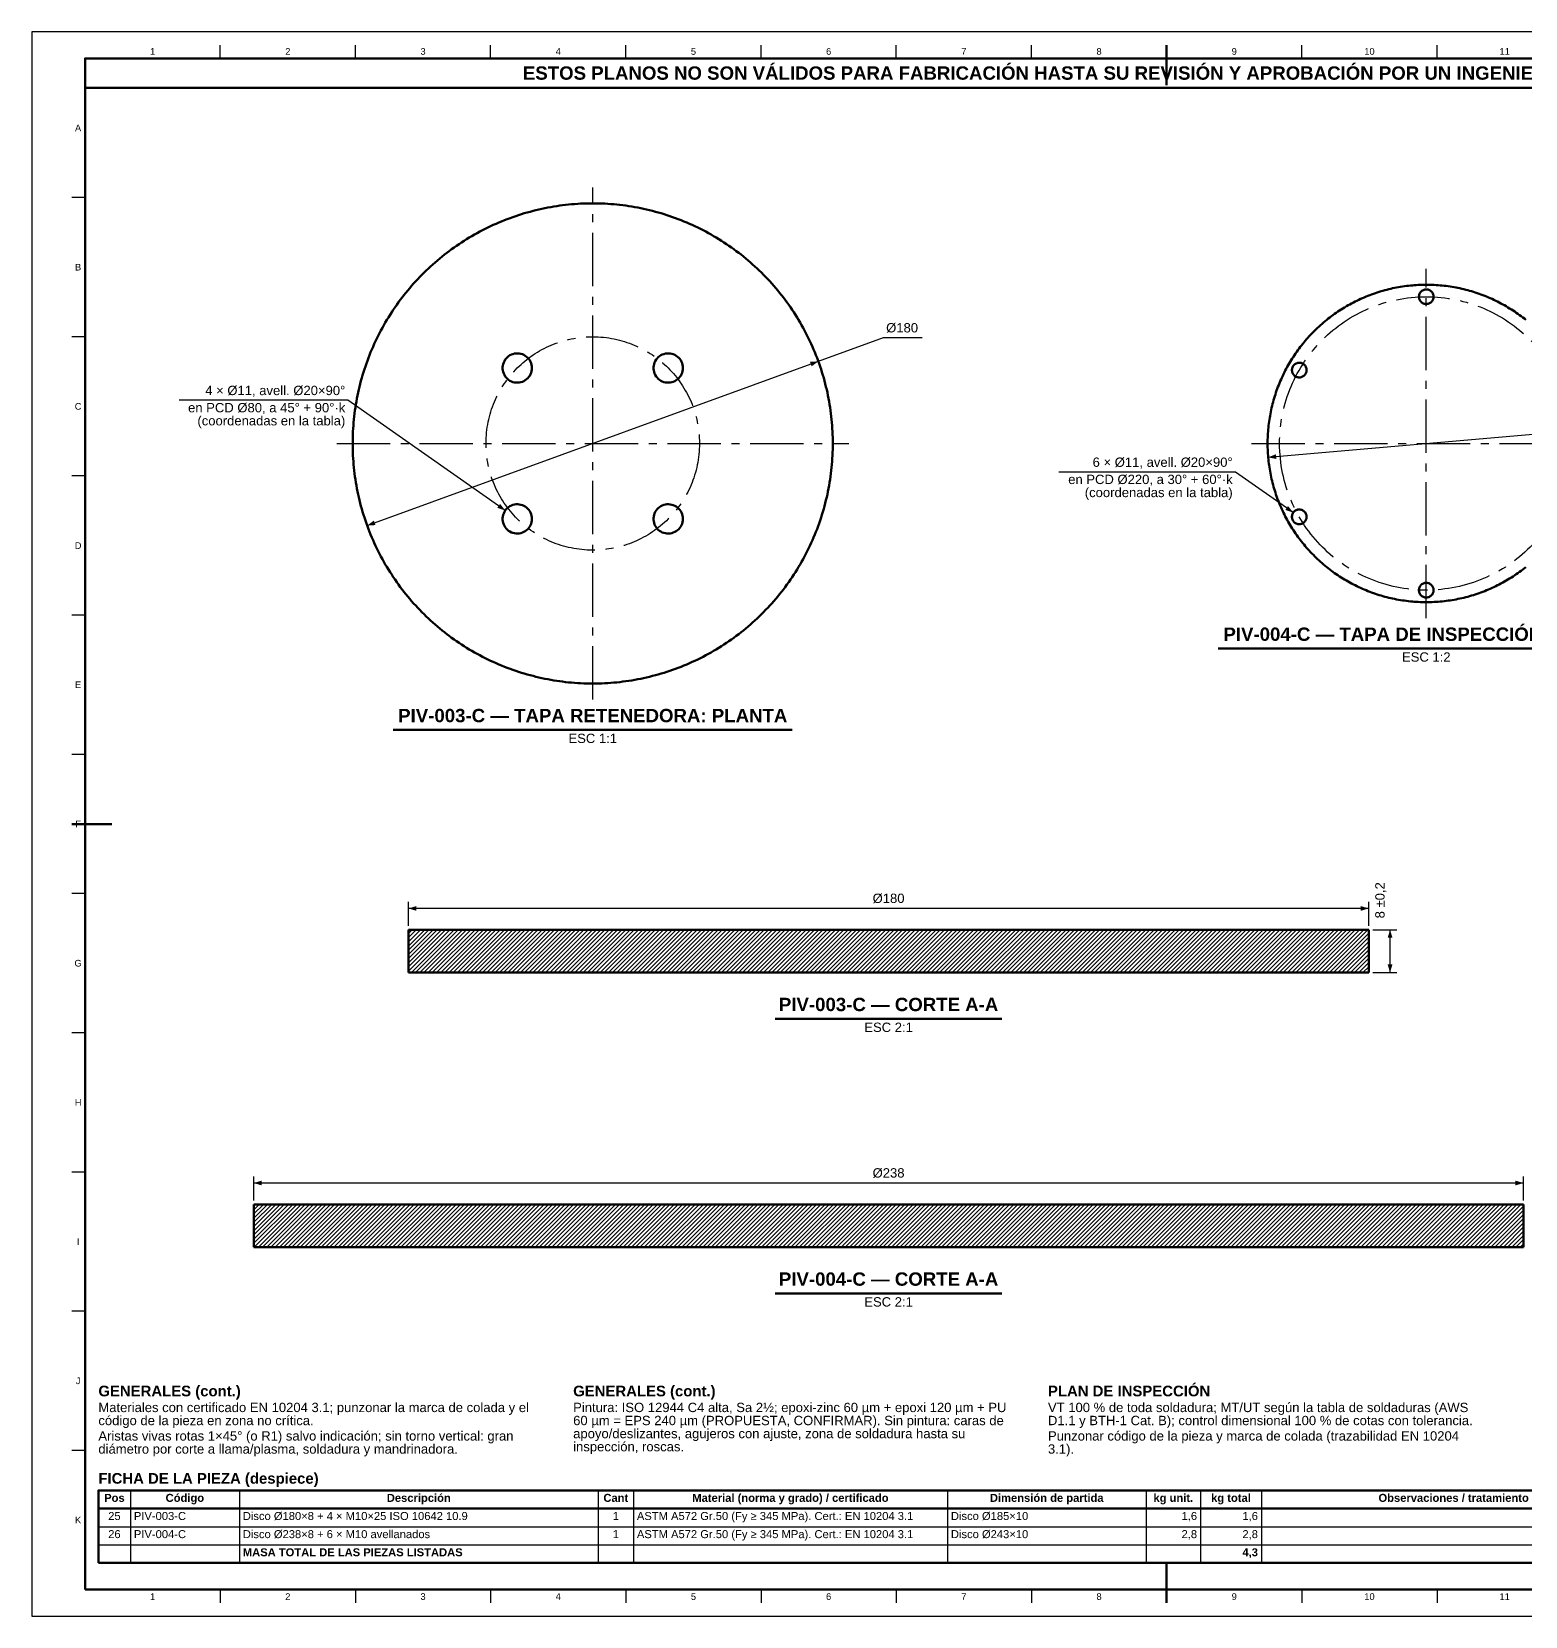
# Model space of a CAD drawing. Header units: millimetres. Extents: x 0 to 841, y 0 to 594.
# Drawn here: x 0 to 560, y 0 to 594 of the extents above; entities that cross this region are included whole.
import ezdxf
from ezdxf.enums import TextEntityAlignment as Align

# ---------------------------------------------------------------- set-up
doc = ezdxf.new("R2010")
doc.units = ezdxf.units.MM
doc.linetypes.add('EJE', pattern=[31, 20, -4, 3, -4])
for name, color, linetype, lineweight in [('ACH', 7, 'CONTINUOUS', 13), ('COTA', 7, 'CONTINUOUS', 25), ('EJE', 7, 'EJE', 25), ('FINA', 7, 'CONTINUOUS', 25), ('MARCO', 7, 'CONTINUOUS', 70), ('TXT', 7, 'CONTINUOUS', 25), ('VIS', 7, 'CONTINUOUS', 50)]:
    doc.layers.add(name, color=color, linetype=linetype, lineweight=lineweight)
doc.styles.add('STD', font='LiberationSans-Regular.ttf')
doc.styles.add('STDB', font='LiberationSans-Bold.ttf')

msp = doc.modelspace()

# ---------------------------------------------------------------- hatches: boundary and pattern name
at = {"layer": 'ACH'}
h = msp.add_hatch(dxfattribs=at)
h.set_pattern_fill('ANSI31', scale=0.35)
h.paths.add_polyline_path([(501.25, 257.35), (501.25, 241.35), (141.25, 241.35), (141.25, 257.35)])
h = msp.add_hatch(dxfattribs=at)
h.set_pattern_fill('ANSI31', scale=0.35)
h.paths.add_polyline_path([(559.25, 154.42), (559.25, 138.42), (83.25, 138.42), (83.25, 154.42)])

# ---------------------------------------------------------------- linework, layer by layer
at = {"layer": 'COTA'}
for p, q in [((125.76, 408.87), (319.34, 479.32)), ((319.34, 479.32), (333.79, 479.32)), ((118.57, 455.82), (55.24, 455.82)), ((177.55, 414.52), (118.57, 455.82)), ((463.56, 434.46), (608.01, 447.1)), ((451.25, 428.93), (385.08, 428.93)), ((472.95, 413.73), (451.25, 428.93)), ((141.25, 258.85), (141.25, 267.85)), ((501.25, 258.85), (501.25, 267.85)), ((501.25, 265.35), (141.25, 265.35)), ((502.75, 257.35), (511.75, 257.35)), ((509.25, 241.35), (509.25, 257.35)), ((502.75, 241.35), (511.75, 241.35)), ((83.25, 155.92), (83.25, 164.92)), ((559.25, 162.42), (83.25, 162.42)), ((559.25, 155.92), (559.25, 164.92))]:
    msp.add_line(p, q, dxfattribs=at)
for points in [[(294.91, 470.43), (291.78, 470.25), (292.4, 468.56)], [(463.56, 434.46), (466.63, 433.83), (466.47, 435.62)], [(177.55, 414.52), (175.61, 416.98), (174.57, 415.5)], [(472.95, 413.73), (471.01, 416.19), (469.98, 414.71)], [(125.76, 408.87), (128.89, 409.05), (128.28, 410.74)], [(141.25, 265.35), (144.25, 264.45), (144.25, 266.25)], [(501.25, 265.35), (498.25, 266.25), (498.25, 264.45)], [(509.25, 257.35), (508.35, 254.35), (510.15, 254.35)], [(509.25, 241.35), (510.15, 244.35), (508.35, 244.35)], [(83.25, 162.42), (86.25, 161.52), (86.25, 163.32)], [(559.25, 162.42), (556.25, 163.32), (556.25, 161.52)]]:
    msp.add_solid(points, dxfattribs=at)
at = {"layer": 'EJE'}
for p, q in [((210.34, 343.65), (210.34, 535.65)), ((522.84, 374.15), (522.84, 505.15)), ((114.34, 439.65), (306.34, 439.65)), ((457.34, 439.65), (588.34, 439.65))]:
    msp.add_line(p, q, dxfattribs=at)
for centre, radius in [((522.84, 439.65), 55), ((210.34, 439.65), 40)]:
    msp.add_circle(centre, radius, dxfattribs=at)
at = {"layer": 'FINA'}
for p, q in [((70.69, 584), (70.69, 589)), ((121.38, 584), (121.38, 589)), ((172.06, 584), (172.06, 589)), ((222.75, 584), (222.75, 589)), ((273.44, 584), (273.44, 589)), ((324.12, 584), (324.12, 589)), ((374.81, 584), (374.81, 589)), ((425.5, 584), (425.5, 589)), ((476.19, 584), (476.19, 589)), ((526.88, 584), (526.88, 589)), ((20, 531.82), (15, 531.82)), ((20, 479.64), (15, 479.64)), ((20, 427.45), (15, 427.45)), ((20, 375.27), (15, 375.27)), ((20, 323.09), (15, 323.09)), ((20, 270.91), (15, 270.91)), ((20, 218.73), (15, 218.73)), ((20, 166.55), (15, 166.55)), ((20, 114.36), (15, 114.36)), ((20, 62.18), (15, 62.18)), ((37.01, 47.2), (37.01, 20)), ((77.85, 47.2), (77.85, 20)), ((212.38, 47.2), (212.38, 20)), ((225.59, 47.2), (225.59, 20)), ((343.31, 47.2), (343.31, 20)), ((417.78, 47.2), (417.78, 20)), ((438.2, 47.2), (438.2, 20)), ((461.02, 47.2), (461.02, 20)), ((25, 40.4), (646, 40.4)), ((25, 33.6), (646, 33.6)), ((25, 26.8), (646, 26.8)), ((70.69, 10), (70.69, 5)), ((121.38, 10), (121.38, 5)), ((172.06, 10), (172.06, 5)), ((222.75, 10), (222.75, 5)), ((273.44, 10), (273.44, 5)), ((324.12, 10), (324.12, 5)), ((374.81, 10), (374.81, 5)), ((425.5, 10), (425.5, 5)), ((476.19, 10), (476.19, 5)), ((526.88, 10), (526.88, 5))]:
    msp.add_line(p, q, dxfattribs=at)
msp.add_lwpolyline([(0, 0), (841, 0), (841, 594), (0, 594)], close=True, dxfattribs=at)
at = {"layer": 'MARCO'}
for p, q in [((425.5, 589), (425.5, 574)), ((15, 297), (30, 297)), ((425.5, 5), (425.5, 20))]:
    msp.add_line(p, q, dxfattribs=at)
for points in [[(20, 10), (831, 10), (831, 584), (20, 584)], [(20, 573), (831, 573), (831, 584), (20, 584)]]:
    msp.add_lwpolyline(points, close=True, dxfattribs=at)
at = {"layer": 'VIS'}
for p, q in [((444.84, 362.75), (600.84, 362.75)), ((135.57, 332.25), (285.11, 332.25)), ((278.78, 223.95), (363.72, 223.95)), ((278.78, 121.02), (363.72, 121.02)), ((25, 47.2), (25, 20)), ((25, 20), (646, 20))]:
    msp.add_line(p, q, dxfattribs=at)
for points in [[(300.34, 439.65), (300.33, 440.78), (300.31, 441.91), (300.27, 443.04), (300.22, 444.17), (300.16, 445.3), (300.08, 446.43), (299.99, 447.56), (299.88, 448.68), (299.76, 449.81), (299.63, 450.93), (299.48, 452.05), (299.32, 453.17), (299.14, 454.29), (298.95, 455.4), (298.74, 456.51), (298.52, 457.62), (298.29, 458.73), (298.04, 459.83), (297.78, 460.93), (297.51, 462.03), (297.22, 463.13), (296.92, 464.22), (296.6, 465.3), (296.27, 466.38), (295.93, 467.46), (295.58, 468.53), (295.21, 469.6), (294.82, 470.67), (294.43, 471.73), (294.02, 472.78), (293.59, 473.83), (293.16, 474.87), (292.71, 475.91), (292.25, 476.94), (291.77, 477.97), (291.28, 478.99), (290.78, 480), (290.27, 481.01), (289.74, 482.01), (289.2, 483.01), (288.65, 484), (288.09, 484.98), (287.51, 485.95), (286.93, 486.92), (286.33, 487.87), (285.71, 488.83), (285.09, 489.77), (284.45, 490.7), (283.81, 491.63), (283.15, 492.55), (282.48, 493.46), (281.8, 494.36), (281.1, 495.26), (280.4, 496.14), (279.68, 497.02), (278.96, 497.88), (278.22, 498.74), (277.47, 499.59), (276.71, 500.43), (275.94, 501.26), (275.16, 502.08), (274.37, 502.89), (273.58, 503.69), (272.77, 504.48), (271.95, 505.26), (271.12, 506.03), (270.28, 506.78), (269.43, 507.53), (268.57, 508.27), (267.7, 509), (266.83, 509.71), (265.94, 510.42), (265.05, 511.11), (264.15, 511.79), (263.24, 512.46), (262.32, 513.12), (261.39, 513.77), (260.46, 514.4), (259.51, 515.03), (258.56, 515.64), (257.6, 516.24), (256.64, 516.83), (255.66, 517.4), (254.68, 517.97), (253.69, 518.52), (252.7, 519.06), (251.7, 519.58), (250.69, 520.1), (249.68, 520.6), (248.66, 521.08), (247.63, 521.56), (246.6, 522.02), (245.56, 522.47), (244.52, 522.91), (243.47, 523.33), (242.41, 523.74), (241.35, 524.14), (240.29, 524.52), (239.22, 524.89), (238.15, 525.24), (237.07, 525.59), (235.99, 525.92), (234.9, 526.23), (233.81, 526.53), (232.72, 526.82), (231.62, 527.1), (230.52, 527.36), (229.42, 527.6), (228.31, 527.84), (227.2, 528.06), (226.09, 528.26), (224.97, 528.45), (223.86, 528.63), (222.74, 528.79), (221.62, 528.94), (220.49, 529.07), (219.37, 529.2), (218.24, 529.3), (217.12, 529.39), (215.99, 529.47), (214.86, 529.54), (213.73, 529.59), (212.6, 529.62), (211.47, 529.64), (210.34, 529.65), (209.21, 529.64), (208.07, 529.62), (206.94, 529.59), (205.81, 529.54), (204.69, 529.47), (203.56, 529.39), (202.43, 529.3), (201.3, 529.2), (200.18, 529.07), (199.06, 528.94), (197.94, 528.79), (196.82, 528.63), (195.7, 528.45), (194.58, 528.26), (193.47, 528.06), (192.36, 527.84), (191.26, 527.6), (190.15, 527.36), (189.05, 527.1), (187.95, 526.82), (186.86, 526.53), (185.77, 526.23), (184.68, 525.92), (183.6, 525.59), (182.53, 525.24), (181.45, 524.89), (180.38, 524.52), (179.32, 524.14), (178.26, 523.74), (177.21, 523.33), (176.16, 522.91), (175.11, 522.47), (174.08, 522.02), (173.04, 521.56), (172.02, 521.08), (171, 520.6), (169.98, 520.1), (168.97, 519.58), (167.97, 519.06), (166.98, 518.52), (165.99, 517.97), (165.01, 517.4), (164.04, 516.83), (163.07, 516.24), (162.11, 515.64), (161.16, 515.03), (160.22, 514.4), (159.28, 513.77), (158.36, 513.12), (157.44, 512.46), (156.53, 511.79), (155.62, 511.11), (154.73, 510.42), (153.84, 509.71), (152.97, 509), (152.1, 508.27), (151.24, 507.53), (150.4, 506.78), (149.56, 506.03), (148.73, 505.26), (147.91, 504.48), (147.1, 503.69), (146.3, 502.89), (145.51, 502.08), (144.73, 501.26), (143.96, 500.43), (143.2, 499.59), (142.45, 498.74), (141.72, 497.88), (140.99, 497.02), (140.28, 496.14), (139.57, 495.26), (138.88, 494.36), (138.2, 493.46), (137.53, 492.55), (136.87, 491.63), (136.22, 490.7), (135.58, 489.77), (134.96, 488.83), (134.35, 487.87), (133.75, 486.92), (133.16, 485.95), (132.58, 484.98), (132.02, 484), (131.47, 483.01), (130.93, 482.01), (130.4, 481.01), (129.89, 480), (129.39, 478.99), (128.9, 477.97), (128.43, 476.94), (127.96, 475.91), (127.52, 474.87), (127.08, 473.83), (126.66, 472.78), (126.25, 471.73), (125.85, 470.67), (125.47, 469.6), (125.1, 468.53), (124.74, 467.46), (124.4, 466.38), (124.07, 465.3), (123.75, 464.22), (123.45, 463.13), (123.16, 462.03), (122.89, 460.93), (122.63, 459.83), (122.38, 458.73), (122.15, 457.62), (121.93, 456.51), (121.73, 455.4), (121.53, 454.29), (121.36, 453.17), (121.2, 452.05), (121.05, 450.93), (120.91, 449.81), (120.79, 448.68), (120.68, 447.56), (120.59, 446.43), (120.51, 445.3), (120.45, 444.17), (120.4, 443.04), (120.37, 441.91), (120.34, 440.78), (120.34, 439.65), (120.34, 438.52), (120.37, 437.39), (120.4, 436.26), (120.45, 435.13), (120.51, 434), (120.59, 432.87), (120.68, 431.74), (120.79, 430.62), (120.91, 429.49), (121.05, 428.37), (121.2, 427.25), (121.36, 426.13), (121.53, 425.01), (121.73, 423.9), (121.93, 422.79), (122.15, 421.68), (122.38, 420.57), (122.63, 419.47), (122.89, 418.36), (123.16, 417.27), (123.45, 416.17), (123.75, 415.08), (124.07, 414), (124.4, 412.92), (124.74, 411.84), (125.1, 410.76), (125.47, 409.7), (125.85, 408.63), (126.25, 407.57), (126.66, 406.52), (127.08, 405.47), (127.52, 404.43), (127.96, 403.39), (128.43, 402.36), (128.9, 401.33), (129.39, 400.31), (129.89, 399.3), (130.4, 398.29), (130.93, 397.29), (131.47, 396.29), (132.02, 395.3), (132.58, 394.32), (133.16, 393.35), (133.75, 392.38), (134.35, 391.43), (134.96, 390.47), (135.58, 389.53), (136.22, 388.6), (136.87, 387.67), (137.53, 386.75), (138.2, 385.84), (138.88, 384.94), (139.57, 384.04), (140.28, 383.16), (140.99, 382.28), (141.72, 381.41), (142.45, 380.56), (143.2, 379.71), (143.96, 378.87), (144.73, 378.04), (145.51, 377.22), (146.3, 376.41), (147.1, 375.61), (147.91, 374.82), (148.73, 374.04), (149.56, 373.27), (150.4, 372.52), (151.24, 371.77), (152.1, 371.03), (152.97, 370.3), (153.84, 369.59), (154.73, 368.88), (155.62, 368.19), (156.53, 367.51), (157.44, 366.84), (158.36, 366.18), (159.28, 365.53), (160.22, 364.9), (161.16, 364.27), (162.11, 363.66), (163.07, 363.06), (164.04, 362.47), (165.01, 361.9), (165.99, 361.33), (166.98, 360.78), (167.97, 360.24), (168.97, 359.72), (169.98, 359.2), (171, 358.7), (172.02, 358.22), (173.04, 357.74), (174.08, 357.28), (175.11, 356.83), (176.16, 356.39), (177.21, 355.97), (178.26, 355.56), (179.32, 355.16), (180.38, 354.78), (181.45, 354.41), (182.53, 354.05), (183.6, 353.71), (184.68, 353.38), (185.77, 353.07), (186.86, 352.77), (187.95, 352.48), (189.05, 352.2), (190.15, 351.94), (191.26, 351.7), (192.36, 351.46), (193.47, 351.24), (194.58, 351.04), (195.7, 350.85), (196.82, 350.67), (197.94, 350.51), (199.06, 350.36), (200.18, 350.22), (201.3, 350.1), (202.43, 350), (203.56, 349.91), (204.69, 349.83), (205.81, 349.76), (206.94, 349.71), (208.07, 349.68), (209.21, 349.66), (210.34, 349.65), (211.47, 349.66), (212.6, 349.68), (213.73, 349.71), (214.86, 349.76), (215.99, 349.83), (217.12, 349.91), (218.24, 350), (219.37, 350.1), (220.49, 350.22), (221.62, 350.36), (222.74, 350.51), (223.86, 350.67), (224.97, 350.85), (226.09, 351.04), (227.2, 351.24), (228.31, 351.46), (229.42, 351.7), (230.52, 351.94), (231.62, 352.2), (232.72, 352.48), (233.81, 352.77), (234.9, 353.07), (235.99, 353.38), (237.07, 353.71), (238.15, 354.05), (239.22, 354.41), (240.29, 354.78), (241.35, 355.16), (242.41, 355.56), (243.47, 355.97), (244.52, 356.39), (245.56, 356.83), (246.6, 357.28), (247.63, 357.74), (248.66, 358.22), (249.68, 358.7), (250.69, 359.2), (251.7, 359.72), (252.7, 360.24), (253.69, 360.78), (254.68, 361.33), (255.66, 361.9), (256.64, 362.47), (257.6, 363.06), (258.56, 363.66), (259.51, 364.27), (260.46, 364.9), (261.39, 365.53), (262.32, 366.18), (263.24, 366.84), (264.15, 367.51), (265.05, 368.19), (265.94, 368.88), (266.83, 369.59), (267.7, 370.3), (268.57, 371.03), (269.43, 371.77), (270.28, 372.52), (271.12, 373.27), (271.95, 374.04), (272.77, 374.82), (273.58, 375.61), (274.37, 376.41), (275.16, 377.22), (275.94, 378.04), (276.71, 378.87), (277.47, 379.71), (278.22, 380.56), (278.96, 381.41), (279.68, 382.28), (280.4, 383.16), (281.1, 384.04), (281.8, 384.94), (282.48, 385.84), (283.15, 386.75), (283.81, 387.67), (284.45, 388.6), (285.09, 389.53), (285.71, 390.47), (286.33, 391.43), (286.93, 392.38), (287.51, 393.35), (288.09, 394.32), (288.65, 395.3), (289.2, 396.29), (289.74, 397.29), (290.27, 398.29), (290.78, 399.3), (291.28, 400.31), (291.77, 401.33), (292.25, 402.36), (292.71, 403.39), (293.16, 404.43), (293.59, 405.47), (294.02, 406.52), (294.43, 407.57), (294.82, 408.63), (295.21, 409.7), (295.58, 410.76), (295.93, 411.84), (296.27, 412.92), (296.6, 414), (296.92, 415.08), (297.22, 416.17), (297.51, 417.27), (297.78, 418.36), (298.04, 419.47), (298.29, 420.57), (298.52, 421.68), (298.74, 422.79), (298.95, 423.9), (299.14, 425.01), (299.32, 426.13), (299.48, 427.25), (299.63, 428.37), (299.76, 429.49), (299.88, 430.62), (299.99, 431.74), (300.08, 432.87), (300.16, 434), (300.22, 435.13), (300.27, 436.26), (300.31, 437.39), (300.33, 438.52), (300.34, 439.65)], [(560.18, 485.97), (559.6, 486.43), (559.01, 486.89), (558.41, 487.34), (557.81, 487.79), (557.2, 488.22), (556.59, 488.65), (555.97, 489.07), (555.35, 489.48), (554.72, 489.89), (554.08, 490.28), (553.45, 490.67), (552.8, 491.05), (552.15, 491.43), (551.5, 491.79), (550.84, 492.15), (550.18, 492.49), (549.52, 492.83), (548.85, 493.16), (548.17, 493.49), (547.49, 493.8), (546.81, 494.11), (546.12, 494.4), (545.43, 494.69), (544.74, 494.97), (544.04, 495.24), (543.34, 495.5), (542.64, 495.76), (541.93, 496), (541.22, 496.24), (540.51, 496.46), (539.8, 496.68), (539.08, 496.89), (538.36, 497.09), (537.63, 497.28), (536.91, 497.46), (536.18, 497.63), (535.45, 497.8), (534.72, 497.95), (533.99, 498.1), (533.25, 498.23), (532.51, 498.36), (531.78, 498.47), (531.04, 498.58), (530.29, 498.68), (529.55, 498.77), (528.81, 498.85), (528.06, 498.92), (527.32, 498.98), (526.57, 499.03), (525.83, 499.07), (525.08, 499.11), (524.33, 499.13), (523.58, 499.15), (522.84, 499.15), (522.09, 499.15), (521.34, 499.13), (520.59, 499.11), (519.85, 499.07), (519.1, 499.03), (518.35, 498.98), (517.61, 498.92), (516.87, 498.85), (516.12, 498.77), (515.38, 498.68), (514.64, 498.58), (513.9, 498.47), (513.16, 498.36), (512.42, 498.23), (511.69, 498.1), (510.95, 497.95), (510.22, 497.8), (509.49, 497.63), (508.76, 497.46), (508.04, 497.28), (507.32, 497.09), (506.6, 496.89), (505.88, 496.68), (505.16, 496.46), (504.45, 496.24), (503.74, 496), (503.03, 495.76), (502.33, 495.5), (501.63, 495.24), (500.93, 494.97), (500.24, 494.69), (499.55, 494.4), (498.86, 494.11), (498.18, 493.8), (497.5, 493.49), (496.83, 493.16), (496.16, 492.83), (495.49, 492.49), (494.83, 492.15), (494.17, 491.79), (493.52, 491.43), (492.87, 491.05), (492.23, 490.67), (491.59, 490.28), (490.95, 489.89), (490.33, 489.48), (489.7, 489.07), (489.08, 488.65), (488.47, 488.22), (487.86, 487.79), (487.26, 487.34), (486.66, 486.89), (486.07, 486.43), (485.49, 485.97), (484.91, 485.5), (484.34, 485.02), (483.77, 484.53), (483.21, 484.03), (482.65, 483.53), (482.11, 483.02), (481.56, 482.51), (481.03, 481.99), (480.5, 481.46), (479.98, 480.92), (479.46, 480.38), (478.95, 479.83), (478.45, 479.28), (477.96, 478.72), (477.47, 478.15), (476.99, 477.58), (476.52, 477), (476.05, 476.41), (475.59, 475.82), (475.14, 475.23), (474.7, 474.62), (474.26, 474.02), (473.84, 473.4), (473.42, 472.78), (473, 472.16), (472.6, 471.53), (472.2, 470.9), (471.81, 470.26), (471.43, 469.62), (471.06, 468.97), (470.7, 468.31), (470.34, 467.66), (469.99, 466.99), (469.65, 466.33), (469.32, 465.66), (469, 464.98), (468.69, 464.31), (468.38, 463.62), (468.08, 462.94), (467.79, 462.25), (467.51, 461.55), (467.24, 460.86), (466.98, 460.16), (466.73, 459.45), (466.48, 458.75), (466.25, 458.04), (466.02, 457.32), (465.8, 456.61), (465.6, 455.89), (465.4, 455.17), (465.21, 454.45), (465.02, 453.72), (464.85, 452.99), (464.69, 452.26), (464.54, 451.53), (464.39, 450.8), (464.26, 450.06), (464.13, 449.33), (464.01, 448.59), (463.9, 447.85), (463.81, 447.11), (463.72, 446.36), (463.64, 445.62), (463.57, 444.88), (463.51, 444.13), (463.45, 443.39), (463.41, 442.64), (463.38, 441.89), (463.36, 441.15), (463.34, 440.4), (463.34, 439.65), (463.34, 438.9), (463.36, 438.15), (463.38, 437.41), (463.41, 436.66), (463.45, 435.91), (463.51, 435.17), (463.57, 434.42), (463.64, 433.68), (463.72, 432.93), (463.81, 432.19), (463.9, 431.45), (464.01, 430.71), (464.13, 429.97), (464.26, 429.24), (464.39, 428.5), (464.54, 427.77), (464.69, 427.04), (464.85, 426.31), (465.02, 425.58), (465.21, 424.85), (465.4, 424.13), (465.6, 423.41), (465.8, 422.69), (466.02, 421.98), (466.25, 421.26), (466.48, 420.55), (466.73, 419.85), (466.98, 419.14), (467.24, 418.44), (467.51, 417.75), (467.79, 417.05), (468.08, 416.36), (468.38, 415.68), (468.69, 414.99), (469, 414.32), (469.32, 413.64), (469.65, 412.97), (469.99, 412.3), (470.34, 411.64), (470.7, 410.99), (471.06, 410.33), (471.43, 409.68), (471.81, 409.04), (472.2, 408.4), (472.6, 407.77), (473, 407.14), (473.42, 406.52), (473.84, 405.9), (474.26, 405.28), (474.7, 404.68), (475.14, 404.07), (475.59, 403.48), (476.05, 402.89), (476.52, 402.3), (476.99, 401.72), (477.47, 401.15), (477.96, 400.58), (478.45, 400.02), (478.95, 399.47), (479.46, 398.92), (479.98, 398.38), (480.5, 397.84), (481.03, 397.31), (481.56, 396.79), (482.11, 396.28), (482.65, 395.77), (483.21, 395.27), (483.77, 394.77), (484.34, 394.28), (484.91, 393.8), (485.49, 393.33), (486.07, 392.87), (486.66, 392.41), (487.26, 391.96), (487.86, 391.51), (488.47, 391.08), (489.08, 390.65), (489.7, 390.23), (490.33, 389.82), (490.95, 389.41), (491.59, 389.02), (492.23, 388.63), (492.87, 388.25), (493.52, 387.87), (494.17, 387.51), (494.83, 387.15), (495.49, 386.81), (496.16, 386.47), (496.83, 386.14), (497.5, 385.81), (498.18, 385.5), (498.86, 385.19), (499.55, 384.9), (500.24, 384.61), (500.93, 384.33), (501.63, 384.06), (502.33, 383.8), (503.03, 383.54), (503.74, 383.3), (504.45, 383.06), (505.16, 382.84), (505.88, 382.62), (506.6, 382.41), (507.32, 382.21), (508.04, 382.02), (508.76, 381.84), (509.49, 381.67), (510.22, 381.5), (510.95, 381.35), (511.69, 381.2), (512.42, 381.07), (513.16, 380.94), (513.9, 380.82), (514.64, 380.72), (515.38, 380.62), (516.12, 380.53), (516.87, 380.45), (517.61, 380.38), (518.35, 380.32), (519.1, 380.27), (519.85, 380.22), (520.59, 380.19), (521.34, 380.17), (522.09, 380.15), (522.84, 380.15), (523.58, 380.15), (524.33, 380.17), (525.08, 380.19), (525.83, 380.22), (526.57, 380.27), (527.32, 380.32), (528.06, 380.38), (528.81, 380.45), (529.55, 380.53), (530.29, 380.62), (531.04, 380.72), (531.78, 380.82), (532.51, 380.94), (533.25, 381.07), (533.99, 381.2), (534.72, 381.35), (535.45, 381.5), (536.18, 381.67), (536.91, 381.84), (537.63, 382.02), (538.36, 382.21), (539.08, 382.41), (539.8, 382.62), (540.51, 382.84), (541.22, 383.06), (541.93, 383.3), (542.64, 383.54), (543.34, 383.8), (544.04, 384.06), (544.74, 384.33), (545.43, 384.61), (546.12, 384.9), (546.81, 385.19), (547.49, 385.5), (548.17, 385.81), (548.85, 386.14), (549.52, 386.47), (550.18, 386.81), (550.84, 387.15), (551.5, 387.51), (552.15, 387.87), (552.8, 388.25), (553.45, 388.63), (554.08, 389.02), (554.72, 389.41), (555.35, 389.82), (555.97, 390.23), (556.59, 390.65), (557.2, 391.08), (557.81, 391.51), (558.41, 391.96), (559.01, 392.41), (559.6, 392.87), (560.18, 393.33)], [(525.59, 494.65), (525.57, 494.35), (525.52, 494.05), (525.44, 493.76), (525.32, 493.48), (525.18, 493.21), (525.01, 492.96), (524.81, 492.73), (524.58, 492.53), (524.34, 492.35), (524.08, 492.2), (523.8, 492.07), (523.51, 491.98), (523.21, 491.93), (522.91, 491.9), (522.61, 491.91), (522.31, 491.95), (522.02, 492.03), (521.73, 492.13), (521.46, 492.27), (521.21, 492.43), (520.97, 492.63), (520.76, 492.84), (520.58, 493.08), (520.42, 493.34), (520.29, 493.61), (520.19, 493.9), (520.12, 494.2), (520.09, 494.5), (520.09, 494.8), (520.12, 495.1), (520.19, 495.4), (520.29, 495.68), (520.42, 495.96), (520.58, 496.22), (520.76, 496.46), (520.97, 496.67), (521.21, 496.87), (521.46, 497.03), (521.73, 497.17), (522.02, 497.27), (522.31, 497.35), (522.61, 497.39), (522.91, 497.4), (523.21, 497.37), (523.51, 497.32), (523.8, 497.23), (524.08, 497.1), (524.34, 496.95), (524.58, 496.77), (524.81, 496.57), (525.01, 496.34), (525.18, 496.09), (525.32, 495.82), (525.44, 495.54), (525.52, 495.25), (525.57, 494.95), (525.59, 494.65)], [(187.55, 467.93), (187.52, 467.33), (187.42, 466.73), (187.25, 466.15), (187.03, 465.59), (186.74, 465.05), (186.39, 464.56), (185.99, 464.1), (185.55, 463.69), (185.06, 463.33), (184.54, 463.03), (183.98, 462.78), (183.4, 462.6), (182.81, 462.49), (182.2, 462.44), (181.6, 462.45), (181, 462.54), (180.41, 462.68), (179.84, 462.9), (179.3, 463.17), (178.8, 463.5), (178.33, 463.89), (177.9, 464.32), (177.53, 464.8), (177.22, 465.32), (176.96, 465.86), (176.76, 466.44), (176.63, 467.03), (176.56, 467.63), (176.56, 468.24), (176.63, 468.84), (176.76, 469.43), (176.96, 470), (177.22, 470.55), (177.53, 471.07), (177.9, 471.55), (178.33, 471.98), (178.8, 472.37), (179.3, 472.7), (179.84, 472.97), (180.41, 473.18), (181, 473.33), (181.6, 473.42), (182.2, 473.43), (182.81, 473.38), (183.4, 473.27), (183.98, 473.08), (184.54, 472.84), (185.06, 472.54), (185.55, 472.18), (185.99, 471.77), (186.39, 471.31), (186.74, 470.81), (187.03, 470.28), (187.25, 469.72), (187.42, 469.14), (187.52, 468.54), (187.55, 467.93)], [(244.12, 467.93), (244.09, 467.33), (243.99, 466.73), (243.82, 466.15), (243.59, 465.59), (243.31, 465.05), (242.96, 464.56), (242.56, 464.1), (242.12, 463.69), (241.63, 463.33), (241.1, 463.03), (240.55, 462.78), (239.97, 462.6), (239.38, 462.49), (238.77, 462.44), (238.17, 462.45), (237.57, 462.54), (236.98, 462.68), (236.41, 462.9), (235.87, 463.17), (235.36, 463.5), (234.9, 463.89), (234.47, 464.32), (234.1, 464.8), (233.78, 465.32), (233.53, 465.86), (233.33, 466.44), (233.2, 467.03), (233.13, 467.63), (233.13, 468.24), (233.2, 468.84), (233.33, 469.43), (233.53, 470), (233.78, 470.55), (234.1, 471.07), (234.47, 471.55), (234.9, 471.98), (235.36, 472.37), (235.87, 472.7), (236.41, 472.97), (236.98, 473.18), (237.57, 473.33), (238.17, 473.42), (238.77, 473.43), (239.38, 473.38), (239.97, 473.27), (240.55, 473.08), (241.1, 472.84), (241.63, 472.54), (242.12, 472.18), (242.56, 471.77), (242.96, 471.31), (243.31, 470.81), (243.59, 470.28), (243.82, 469.72), (243.99, 469.14), (244.09, 468.54), (244.12, 467.93)], [(477.96, 467.15), (477.94, 466.85), (477.89, 466.55), (477.81, 466.26), (477.69, 465.98), (477.55, 465.71), (477.38, 465.46), (477.18, 465.23), (476.95, 465.03), (476.71, 464.85), (476.45, 464.7), (476.17, 464.57), (475.88, 464.48), (475.58, 464.43), (475.28, 464.4), (474.98, 464.41), (474.68, 464.45), (474.38, 464.53), (474.1, 464.63), (473.83, 464.77), (473.58, 464.93), (473.34, 465.13), (473.13, 465.34), (472.95, 465.58), (472.79, 465.84), (472.66, 466.11), (472.56, 466.4), (472.49, 466.7), (472.46, 467), (472.46, 467.3), (472.49, 467.6), (472.56, 467.9), (472.66, 468.18), (472.79, 468.46), (472.95, 468.72), (473.13, 468.96), (473.34, 469.17), (473.58, 469.37), (473.83, 469.53), (474.1, 469.67), (474.38, 469.77), (474.68, 469.85), (474.98, 469.89), (475.28, 469.9), (475.58, 469.87), (475.88, 469.82), (476.17, 469.73), (476.45, 469.6), (476.71, 469.45), (476.95, 469.27), (477.18, 469.07), (477.38, 468.84), (477.55, 468.59), (477.69, 468.32), (477.81, 468.04), (477.89, 467.75), (477.94, 467.45), (477.96, 467.15)], [(187.55, 411.37), (187.52, 410.76), (187.42, 410.16), (187.25, 409.58), (187.03, 409.02), (186.74, 408.49), (186.39, 407.99), (185.99, 407.53), (185.55, 407.12), (185.06, 406.76), (184.54, 406.46), (183.98, 406.21), (183.4, 406.03), (182.81, 405.92), (182.2, 405.87), (181.6, 405.88), (181, 405.97), (180.41, 406.12), (179.84, 406.33), (179.3, 406.6), (178.8, 406.93), (178.33, 407.32), (177.9, 407.75), (177.53, 408.23), (177.22, 408.75), (176.96, 409.3), (176.76, 409.87), (176.63, 410.46), (176.56, 411.06), (176.56, 411.67), (176.63, 412.27), (176.76, 412.86), (176.96, 413.44), (177.22, 413.98), (177.53, 414.5), (177.9, 414.98), (178.33, 415.41), (178.8, 415.8), (179.3, 416.13), (179.84, 416.4), (180.41, 416.61), (181, 416.76), (181.6, 416.85), (182.2, 416.86), (182.81, 416.81), (183.4, 416.7), (183.98, 416.52), (184.54, 416.27), (185.06, 415.97), (185.55, 415.61), (185.99, 415.2), (186.39, 414.74), (186.74, 414.25), (187.03, 413.71), (187.25, 413.15), (187.42, 412.57), (187.52, 411.97), (187.55, 411.37)], [(244.12, 411.37), (244.09, 410.76), (243.99, 410.16), (243.82, 409.58), (243.59, 409.02), (243.31, 408.49), (242.96, 407.99), (242.56, 407.53), (242.12, 407.12), (241.63, 406.76), (241.1, 406.46), (240.55, 406.21), (239.97, 406.03), (239.38, 405.92), (238.77, 405.87), (238.17, 405.88), (237.57, 405.97), (236.98, 406.12), (236.41, 406.33), (235.87, 406.6), (235.36, 406.93), (234.9, 407.32), (234.47, 407.75), (234.1, 408.23), (233.78, 408.75), (233.53, 409.3), (233.33, 409.87), (233.2, 410.46), (233.13, 411.06), (233.13, 411.67), (233.2, 412.27), (233.33, 412.86), (233.53, 413.44), (233.78, 413.98), (234.1, 414.5), (234.47, 414.98), (234.9, 415.41), (235.36, 415.8), (235.87, 416.13), (236.41, 416.4), (236.98, 416.61), (237.57, 416.76), (238.17, 416.85), (238.77, 416.86), (239.38, 416.81), (239.97, 416.7), (240.55, 416.52), (241.1, 416.27), (241.63, 415.97), (242.12, 415.61), (242.56, 415.2), (242.96, 414.74), (243.31, 414.25), (243.59, 413.71), (243.82, 413.15), (243.99, 412.57), (244.09, 411.97), (244.12, 411.37)], [(477.96, 412.15), (477.94, 411.85), (477.89, 411.55), (477.81, 411.26), (477.69, 410.98), (477.55, 410.71), (477.38, 410.46), (477.18, 410.23), (476.95, 410.03), (476.71, 409.85), (476.45, 409.7), (476.17, 409.57), (475.88, 409.48), (475.58, 409.43), (475.28, 409.4), (474.98, 409.41), (474.68, 409.45), (474.38, 409.53), (474.1, 409.63), (473.83, 409.77), (473.58, 409.93), (473.34, 410.13), (473.13, 410.34), (472.95, 410.58), (472.79, 410.84), (472.66, 411.11), (472.56, 411.4), (472.49, 411.7), (472.46, 412), (472.46, 412.3), (472.49, 412.6), (472.56, 412.9), (472.66, 413.18), (472.79, 413.46), (472.95, 413.72), (473.13, 413.96), (473.34, 414.17), (473.58, 414.37), (473.83, 414.53), (474.1, 414.67), (474.38, 414.77), (474.68, 414.85), (474.98, 414.89), (475.28, 414.9), (475.58, 414.87), (475.88, 414.82), (476.17, 414.73), (476.45, 414.6), (476.71, 414.45), (476.95, 414.27), (477.18, 414.07), (477.38, 413.84), (477.55, 413.59), (477.69, 413.32), (477.81, 413.04), (477.89, 412.75), (477.94, 412.45), (477.96, 412.15)], [(525.59, 384.65), (525.57, 384.35), (525.52, 384.05), (525.44, 383.76), (525.32, 383.48), (525.18, 383.21), (525.01, 382.96), (524.81, 382.73), (524.58, 382.53), (524.34, 382.35), (524.08, 382.2), (523.8, 382.07), (523.51, 381.98), (523.21, 381.93), (522.91, 381.9), (522.61, 381.91), (522.31, 381.95), (522.02, 382.03), (521.73, 382.13), (521.46, 382.27), (521.21, 382.43), (520.97, 382.63), (520.76, 382.84), (520.58, 383.08), (520.42, 383.34), (520.29, 383.61), (520.19, 383.9), (520.12, 384.2), (520.09, 384.5), (520.09, 384.8), (520.12, 385.1), (520.19, 385.4), (520.29, 385.68), (520.42, 385.96), (520.58, 386.22), (520.76, 386.46), (520.97, 386.67), (521.21, 386.87), (521.46, 387.03), (521.73, 387.17), (522.02, 387.27), (522.31, 387.35), (522.61, 387.39), (522.91, 387.4), (523.21, 387.37), (523.51, 387.32), (523.8, 387.23), (524.08, 387.1), (524.34, 386.95), (524.58, 386.77), (524.81, 386.57), (525.01, 386.34), (525.18, 386.09), (525.32, 385.82), (525.44, 385.54), (525.52, 385.25), (525.57, 384.95), (525.59, 384.65)], [(141.25, 257.35), (141.25, 241.35)], [(501.25, 257.35), (141.25, 257.35)], [(501.25, 241.35), (501.25, 257.35)], [(501.25, 241.35), (141.25, 241.35)], [(83.25, 154.42), (83.25, 138.42)], [(559.25, 154.42), (83.25, 154.42)], [(559.25, 138.42), (559.25, 154.42)], [(559.25, 138.42), (83.25, 138.42)]]:
    msp.add_lwpolyline(points, dxfattribs=at)
msp.add_lwpolyline([(25, 40.4), (646, 40.4), (646, 47.2), (25, 47.2)], close=True, dxfattribs=at)

# ---------------------------------------------------------------- texts
at = {"layer": 'TXT'}
for s, height, style, p in [('1', 2.5, 'STD', (45.34, 586.6)), ('2', 2.5, 'STD', (96.03, 586.6)), ('3', 2.5, 'STD', (146.72, 586.6)), ('ESTOS PLANOS NO SON VÁLIDOS PARA FABRICACIÓN HASTA SU REVISIÓN Y APROBACIÓN POR UN INGENIERO CALCULISTA HABILITADO.', 5, 'STDB', (425.5, 578.5)), ('4', 2.5, 'STD', (197.41, 586.6)), ('5', 2.5, 'STD', (248.09, 586.6)), ('6', 2.5, 'STD', (298.78, 586.6)), ('7', 2.5, 'STD', (349.47, 586.6)), ('8', 2.5, 'STD', (400.16, 586.6)), ('9', 2.5, 'STD', (450.84, 586.6)), ('10', 2.5, 'STD', (501.53, 586.6)), ('11', 2.5, 'STD', (552.22, 586.6)), ('A', 2.5, 'STD', (17.4, 557.91)), ('B', 2.5, 'STD', (17.4, 505.73)), ('C', 2.5, 'STD', (17.4, 453.55)), ('D', 2.5, 'STD', (17.4, 401.36)), ('E', 2.5, 'STD', (17.4, 349.18)), ('F', 2.5, 'STD', (17.4, 297)), ('G', 2.5, 'STD', (17.4, 244.82)), ('H', 2.5, 'STD', (17.4, 192.64)), ('I', 2.5, 'STD', (17.4, 140.45)), ('J', 2.5, 'STD', (17.4, 88.27)), ('Pos', 3, 'STDB', (31.01, 44.4)), ('Código', 3, 'STDB', (57.43, 44.4)), ('Descripción', 3, 'STDB', (145.12, 44.4)), ('Cant', 3, 'STDB', (218.99, 44.4)), ('Material (norma y grado) / certificado', 3, 'STDB', (284.45, 44.4)), ('Dimensión de partida', 3, 'STDB', (380.54, 44.4)), ('kg unit.', 3, 'STDB', (427.99, 44.4)), ('kg total', 3, 'STDB', (449.61, 44.4)), ('Observaciones / tratamiento', 3, 'STDB', (533.09, 44.4)), ('K', 2.5, 'STD', (17.4, 36.09)), ('25', 3, 'STD', (31.01, 37.6)), ('1', 3, 'STD', (218.99, 37.6)), ('26', 3, 'STD', (31.01, 30.8)), ('1', 3, 'STD', (218.99, 30.8)), ('1', 2.5, 'STD', (45.34, 7.4)), ('2', 2.5, 'STD', (96.03, 7.4)), ('3', 2.5, 'STD', (146.72, 7.4)), ('4', 2.5, 'STD', (197.41, 7.4)), ('5', 2.5, 'STD', (248.09, 7.4)), ('6', 2.5, 'STD', (298.78, 7.4)), ('7', 2.5, 'STD', (349.47, 7.4)), ('8', 2.5, 'STD', (400.16, 7.4)), ('9', 2.5, 'STD', (450.84, 7.4)), ('10', 2.5, 'STD', (501.53, 7.4)), ('11', 2.5, 'STD', (552.22, 7.4))]:
    msp.add_text(s, height=height, dxfattribs=dict(at, style=style)).set_placement(p, align=Align.MIDDLE_CENTER)
at = {"layer": 'TXT', "style": 'STD'}
msp.add_text('Ø180', height=3.5, dxfattribs=at).set_placement((320.34, 480.22), align=Align.BOTTOM_LEFT)
for s, p in [('4 × Ø11, avell. Ø20×90°', (117.57, 456.72)), ('6 × Ø11, avell. Ø20×90°', (450.25, 429.83))]:
    msp.add_text(s, height=3.5, dxfattribs=at).set_placement(p, align=Align.BOTTOM_RIGHT)
for s, p in [('en PCD Ø80, a 45° + 90°·k', (117.57, 454.82)), ('(coordenadas en la tabla)', (117.57, 449.92)), ('en PCD Ø220, a 30° + 60°·k', (450.25, 427.93)), ('(coordenadas en la tabla)', (450.25, 423.03))]:
    msp.add_text(s, height=3.5, dxfattribs=at).set_placement(p, align=Align.TOP_RIGHT)
at = {"layer": 'TXT', "style": 'STDB'}
for s, p in [('PIV-004-C — TAPA DE INSPECCIÓN: PLANTA', (522.84, 364.15)), ('PIV-003-C — TAPA RETENEDORA: PLANTA', (210.34, 333.65)), ('PIV-003-C — CORTE A-A', (321.25, 225.35)), ('PIV-004-C — CORTE A-A', (321.25, 122.42))]:
    msp.add_text(s, height=5, dxfattribs=at).set_placement(p, align=Align.BOTTOM_CENTER)
at = {"layer": 'TXT', "style": 'STD'}
for s, p in [('ESC 1:2', (522.84, 361.35)), ('ESC 1:1', (210.34, 330.85)), ('ESC 2:1', (321.25, 222.55)), ('ESC 2:1', (321.25, 119.62))]:
    msp.add_text(s, height=3.5, dxfattribs=at).set_placement(p, align=Align.TOP_CENTER)
for s, rotation, p in [('8 ±0,2', 90, (508.25, 268.4)), ('Ø180', 360, (321.25, 266.35)), ('Ø238', 360, (321.25, 163.42))]:
    msp.add_text(s, height=3.5, rotation=rotation, dxfattribs=at).set_placement(p, align=Align.BOTTOM_CENTER)
at = {"layer": 'TXT'}
for s, height, style, p in [('GENERALES (cont.)', 4, 'STDB', (25, 86.45)), ('GENERALES (cont.)', 4, 'STDB', (203, 86.45)), ('PLAN DE INSPECCIÓN', 4, 'STDB', (381, 86.45)), ('Materiales con certificado EN 10204 3.1; punzonar la marca de colada y el', 3.5, 'STD', (25, 80.05)), ('Pintura: ISO 12944 C4 alta, Sa 2½; epoxi-zinc 60 µm + epoxi 120 µm + PU', 3.5, 'STD', (203, 80.05)), ('VT 100 % de toda soldadura; MT/UT según la tabla de soldaduras (AWS', 3.5, 'STD', (381, 80.05)), ('código de la pieza en zona no crítica.', 3.5, 'STD', (25, 75.15)), ('60 µm = EPS 240 µm (PROPUESTA, CONFIRMAR). Sin pintura: caras de', 3.5, 'STD', (203, 75.15)), ('D1.1 y BTH-1 Cat. B); control dimensional 100 % de cotas con tolerancia.', 3.5, 'STD', (381, 75.15)), ('Aristas vivas rotas 1×45° (o R1) salvo indicación; sin torno vertical: gran', 3.5, 'STD', (25, 69.37)), ('apoyo/deslizantes, agujeros con ajuste, zona de soldadura hasta su', 3.5, 'STD', (203, 70.25)), ('inspección, roscas.', 3.5, 'STD', (203, 65.35)), ('Punzonar código de la pieza y marca de colada (trazabilidad EN 10204', 3.5, 'STD', (381, 69.37)), ('diámetro por corte a llama/plasma, soldadura y mandrinadora.', 3.5, 'STD', (25, 64.47)), ('3.1).', 3.5, 'STD', (381, 64.47)), ('FICHA DE LA PIEZA (despiece)', 4, 'STDB', (25, 53.7))]:
    msp.add_text(s, height=height, dxfattribs=dict(at, style=style)).set_placement(p, align=Align.TOP_LEFT)
for s, style, p in [('PIV-003-C', 'STD', (38.31, 37.6)), ('Disco Ø180×8 + 4 × M10×25 ISO 10642 10.9', 'STD', (79.15, 37.6)), ('ASTM A572 Gr.50 (Fy ≥ 345 MPa). Cert.: EN 10204 3.1', 'STD', (226.89, 37.6)), ('Disco Ø185×10', 'STD', (344.61, 37.6)), ('PIV-004-C', 'STD', (38.31, 30.8)), ('Disco Ø238×8 + 6 × M10 avellanados', 'STD', (79.15, 30.8)), ('ASTM A572 Gr.50 (Fy ≥ 345 MPa). Cert.: EN 10204 3.1', 'STD', (226.89, 30.8)), ('Disco Ø243×10', 'STD', (344.61, 30.8)), ('MASA TOTAL DE LAS PIEZAS LISTADAS', 'STDB', (79.15, 24))]:
    msp.add_text(s, height=3, dxfattribs=dict(at, style=style)).set_placement(p, align=Align.MIDDLE_LEFT)
for s, style, p in [('1,6', 'STD', (436.9, 37.6)), ('1,6', 'STD', (459.72, 37.6)), ('2,8', 'STD', (436.9, 30.8)), ('2,8', 'STD', (459.72, 30.8)), ('4,3', 'STDB', (459.72, 24))]:
    msp.add_text(s, height=3, dxfattribs=dict(at, style=style)).set_placement(p, align=Align.MIDDLE_RIGHT)

doc.saveas('drawing.dxf')
